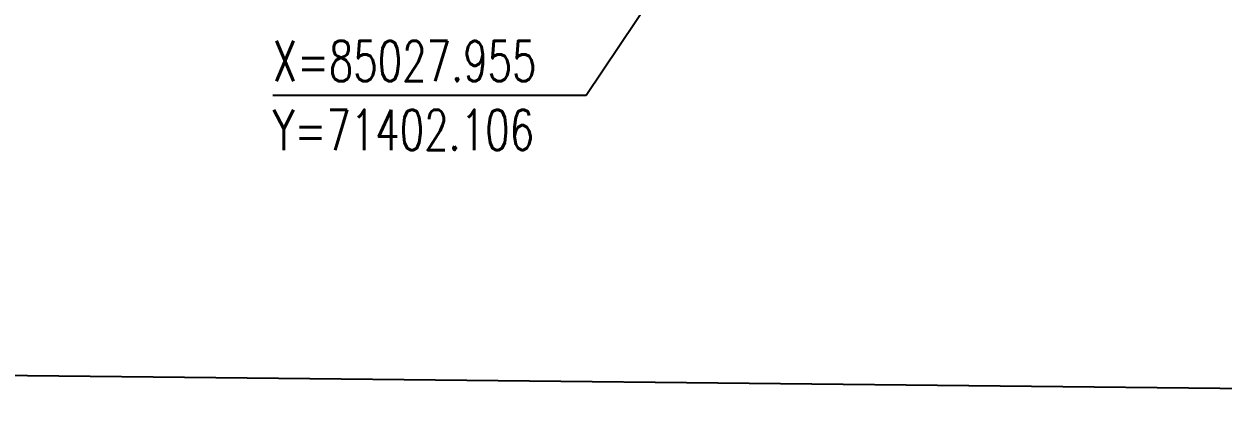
# Model space of a CAD drawing. Header units: metres. Extents: x 71066629 to 71645179, y 84793221 to 85208804.
# Drawn here: x 71372679 to 71416870, y 85003631 to 85017608 of the extents above; entities that cross this region are included whole.
import ezdxf

# ---------------------------------------------------------------- set-up
doc = ezdxf.new("R2010")
doc.units = ezdxf.units.M
doc.header["$LTSCALE"] = 1000
doc.linetypes.add('DASH', pattern=[0.35, 0.25, -0.1])
for name, color, linetype in [('DIM_COOR', 3, 'Continuous'), ('G-SITE-BLUE', 5, 'Continuous'), ('G_N_GUIDES', 3, 'DASH'), ('PUB_TEXT', 7, 'Continuous')]:
    doc.layers.add(name, color=color, linetype=linetype)
doc.styles.add('_TCH_DIM', font='SIMPLEX', dxfattribs={"bigfont": 'GBCBIG'})

# ---------------------------------------------------------------- blocks, each defined once
blk = doc.blocks.new('A$C237376EB')
at = {"layer": 'G-SITE-BLUE', "linetype": 'Continuous'}
blk.add_line((792.816, 592.519), (891.605, 591.48), dxfattribs=at)

msp = doc.modelspace()

# ---------------------------------------------------------------- linework, layer by layer
at = {"layer": 'DIM_COOR', "color": 3}
for p, q in [((71402105.825, 85027955.088), (71393396.611, 85014971.148)), ((71393396.611, 85014971.148), (71381846.611, 85014971.148))]:
    msp.add_line(p, q, dxfattribs=at)

# ---------------------------------------------------------------- block references
at = {"layer": 'G_N_GUIDES', "xscale": 1000, "yscale": 1000, "zscale": 1000}
msp.add_blockref('A$C237376EB', (70577308.677, 84412150.795), dxfattribs=at)

# ---------------------------------------------------------------- texts
at = {"layer": 'PUB_TEXT', "color": 3, "style": '_TCH_DIM', "width": 0.705882}
for s, p in [('X=85027.955', (71381846.611, 85015496.148)), ('Y=71402.106', (71381846.611, 85012958.648))]:
    msp.add_text(s, height=1487.5, dxfattribs=at).set_placement(p)

doc.saveas('drawing.dxf')
